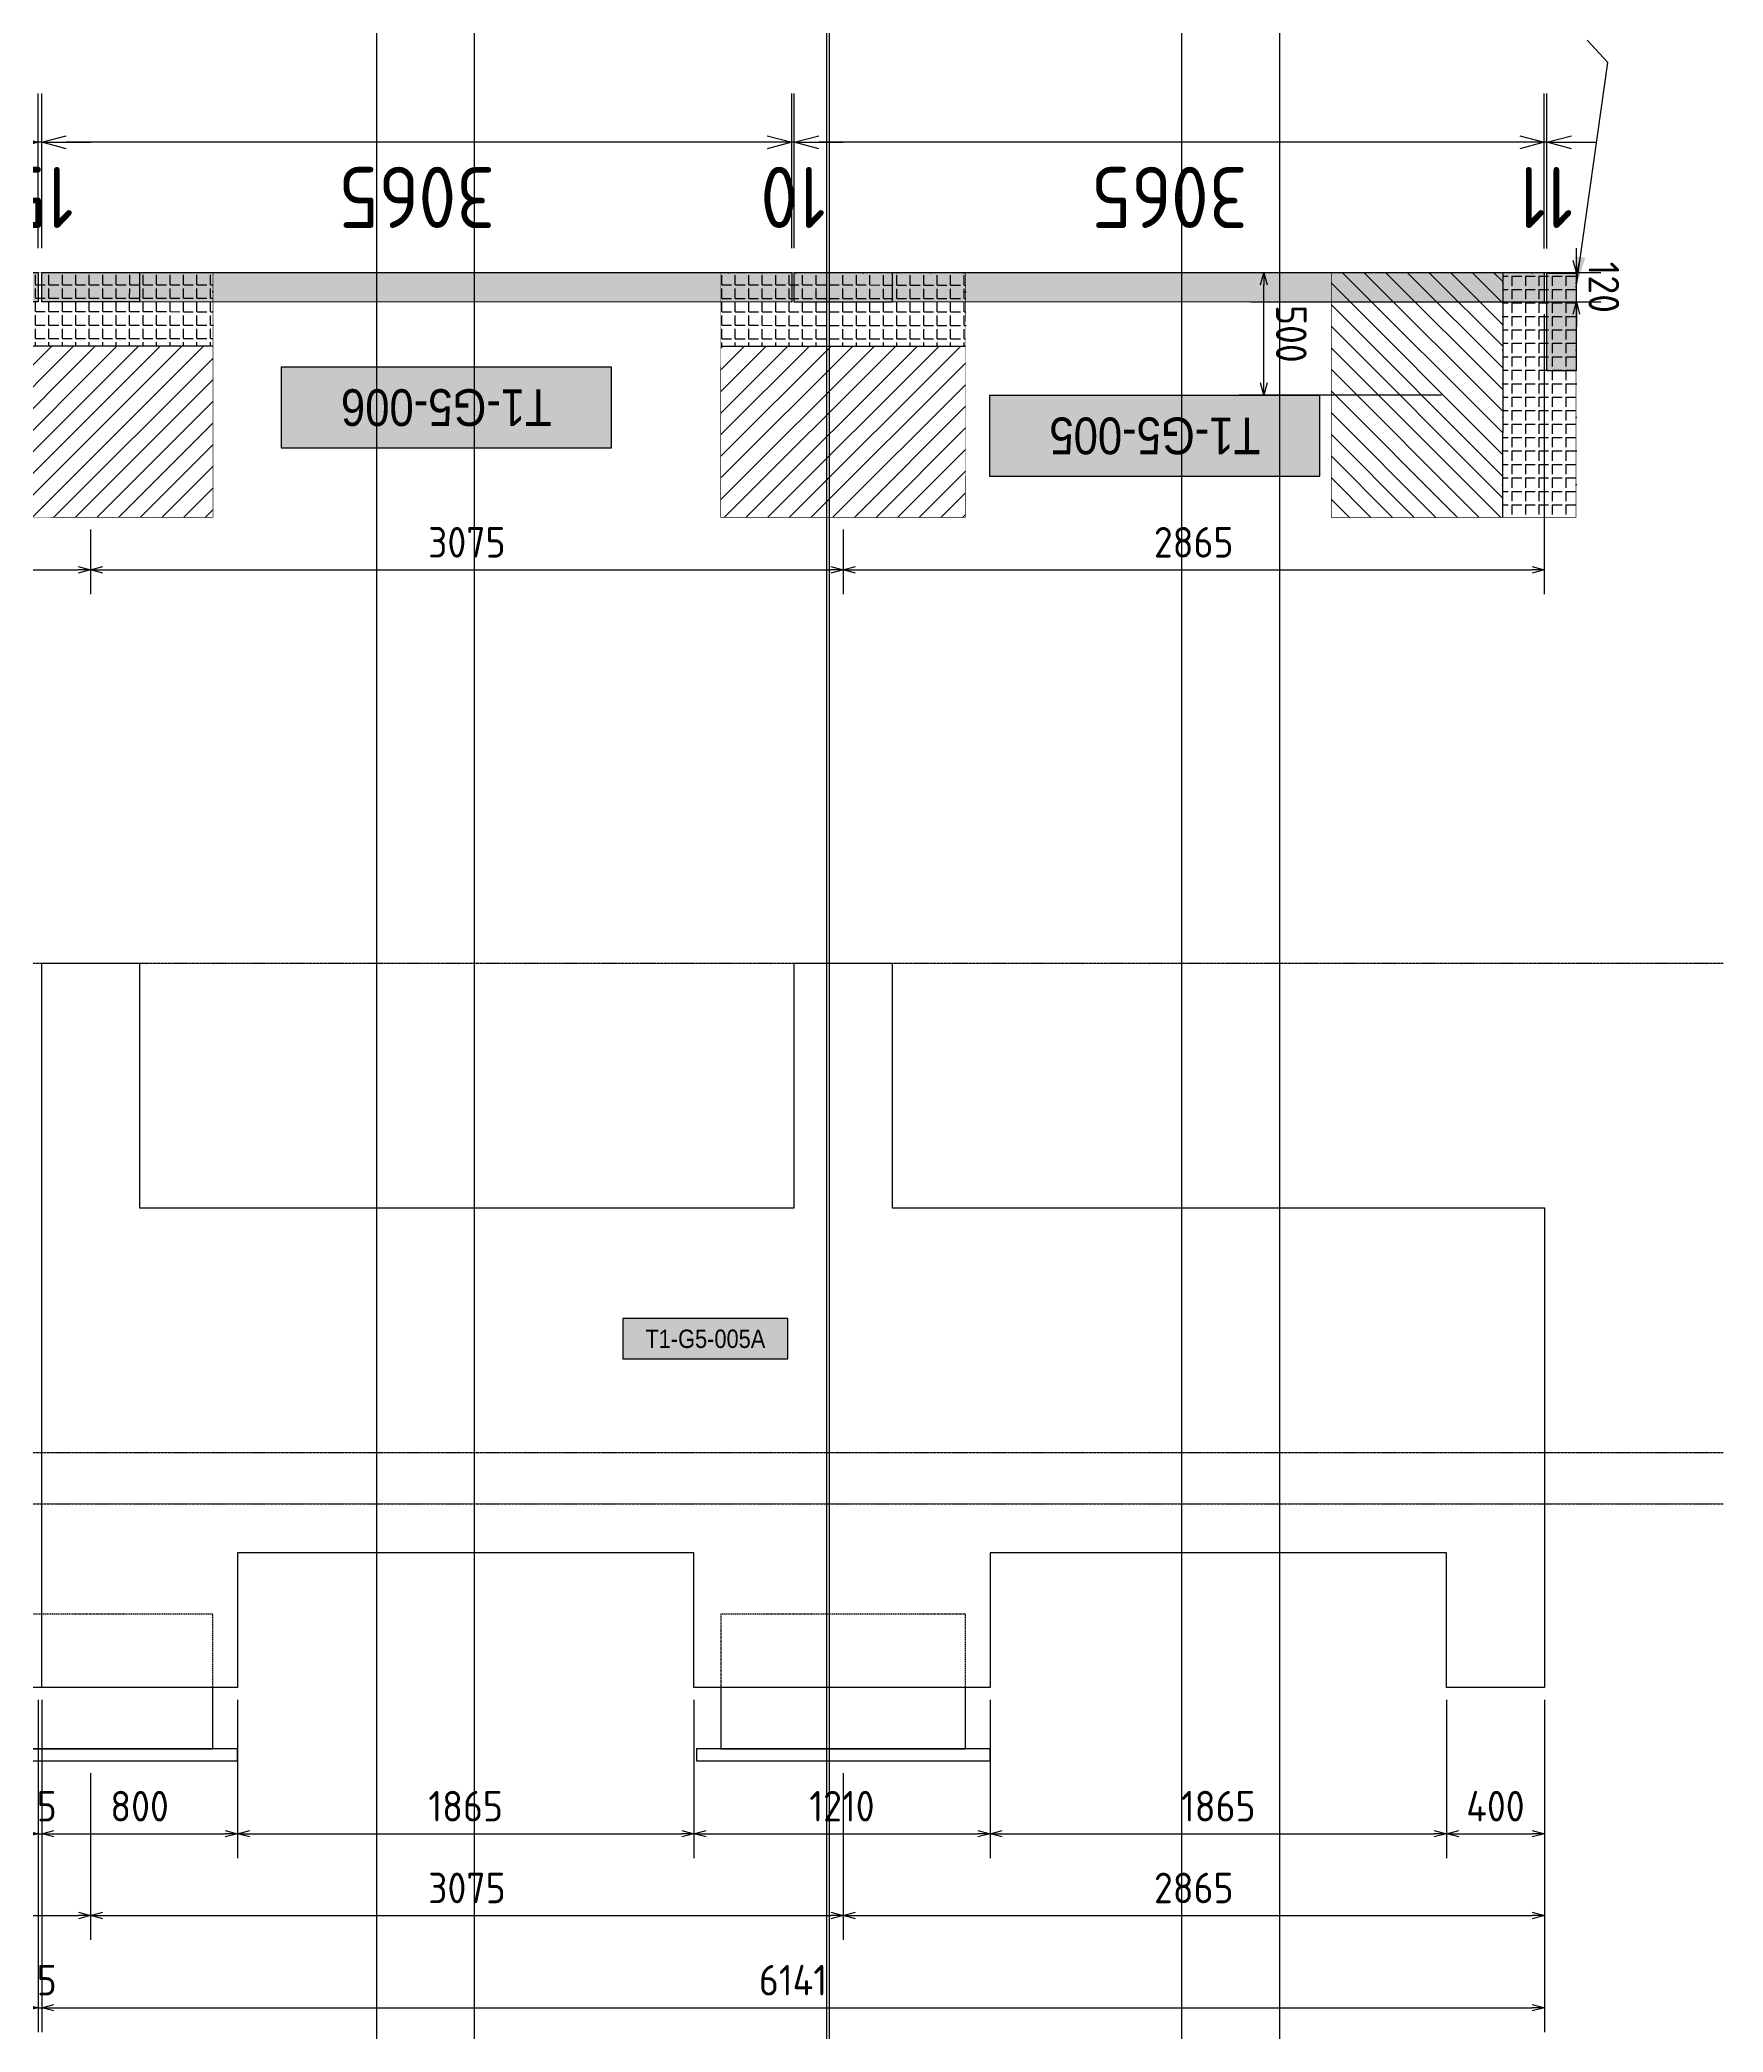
# Model space of a CAD drawing. Header units: centimetres. Extents: x -6122352 to 4157695, y -1694241 to 1947892.
# Drawn here: x 3308905 to 3315784, y 83700 to 91843 of the extents above; entities that cross this region are included whole.
import ezdxf
from ezdxf.enums import TextEntityAlignment as Align

# ---------------------------------------------------------------- set-up
doc = ezdxf.new("R2010")
doc.units = ezdxf.units.CM
doc.header["$MEASUREMENT"] = 0
doc.header["$PDMODE"] = 66
doc.header["$PDSIZE"] = 100
doc.linetypes.add('23585-XR-AR-END-SETTING OUT PLAN$0$HIDDEN', pattern=[0.375, 0.25, -0.125])
doc.linetypes.add('DASHED2', pattern=[0.375, 0.25, -0.125])
for name, color, linetype in [('@MI-TYPE-01', 30, 'Continuous'), ('@MI-TYPE-02', 6, 'Continuous'), ('A-GLASS HATCH', 7, 'Continuous'), ('PANEL-TAGS', 7, 'Continuous')]:
    doc.layers.add(name, color=color, linetype=linetype)
doc.layers.add('Text Coordinate', color=7, linetype='Continuous', lineweight=15)
doc.styles.add('PANELTAG_STYLE', font='arial.ttf')
doc.styles.add('Schueco-BEMSTIL', font='isocpeur.ttf', dxfattribs={"width": 0.9})
doc.styles.get("Standard").update_dxf_attribs({"font": 'arial.ttf'})
doc.dimstyles.new('MI- JWC-TXT-2.5 MM', dxfattribs={"dimscale": 1.5, "dimtxt": 2.5, "dimasz": 1, "dimexe": 2, "dimexo": 1, "dimgap": 1, "dimtad": 1, "dimdec": 0, "dimdsep": 46, "dimtxsty": 'Schueco-BEMSTIL', "dimblk": 'OPEN30', "dimcen": 0, "dimdle": 2, "dimclrd": 140, "dimclre": 8, "dimclrt": 40, "dimadec": 0, "dimazin": 2, "dimtfac": 1, "dimtdec": 0, "dimtix": 1, "dimtmove": 2, "dimatfit": 3, "dimldrblk": 'OPEN', "dimfxl": 2, "dimlwd": -1, "dimlwe": -1, "dimarcsym": 0})
doc.dimstyles.get("Standard").update_dxf_attribs({"dimtxt": 5, "dimasz": 0.5, "dimexe": 0.18, "dimexo": 0.0625, "dimgap": 0.09, "dimtad": 0, "dimtih": 1, "dimtoh": 1, "dimdec": 0, "dimzin": 0, "dimdsep": 46, "dimtxsty": 'Standard', "dimcen": 0.09, "dimadec": 0, "dimazin": 0, "dimtfac": 1, "dimtdec": 0, "dimtofl": 0, "dimtmove": 0, "dimatfit": 3, "dimfxl": 1, "dimtolj": 1, "dimtzin": 0, "dimarcsym": 0})

# ---------------------------------------------------------------- blocks, each defined once
blk = doc.blocks.new('RCC COPING')
at = {"layer": '@MI-TYPE-01', "transparency": 33554679}
h = blk.add_hatch(color=8, dxfattribs=at)
h.dxf.hatch_style = 1
h.paths.add_polyline_path([(60, 200), (-60, 200), (-60, -200), (60, -200)])
at = {"layer": '@MI-TYPE-01', "color": 30}
blk.add_lwpolyline([(-60, 200), (60, 200), (60, -200), (-60, -200)], close=True, dxfattribs=at)
blk = doc.blocks.new('T1-FOOTING')
at = {"transparency": 33554679}
h = blk.add_hatch(dxfattribs=at)
h.set_pattern_fill('ANGLE', color=256, scale=500)
h.set_pattern_definition([(0, (0, 0), (0, 137.5), [100, -37.5]), (90, (0, 0), (-137.5, 8e-15), [100, -37.5])])
h.paths.add_polyline_path([(-500, -300), (500, -300), (500, 0), (-500, 0)])
h.paths.add_polyline_path([(-499.75, -299.75), (499.75, -299.75), (499.75, -0.25), (-499.75, -0.25)], flags=16)
h = blk.add_hatch(dxfattribs=at)
h.set_pattern_fill('ANGLE', color=8, scale=200)
h.set_pattern_definition([(0, (0, 0), (0, 55), [40, -15]), (90, (0, 0), (-55, 3e-15), [40, -15])])
h.paths.add_polyline_path([(500, -300), (500, 0), (-500, 0), (-500, -300)])
h = blk.add_hatch(dxfattribs=at)
h.set_pattern_fill('ANSI31', color=8, scale=500)
h.paths.add_polyline_path([(500, -1000), (500, -300), (-500, -300), (-500, -1000)])
at = {"layer": '@MI-TYPE-01', "color": 240, "linetype": 'DASHED2', "true_color": 0xed1f24}
blk.add_line((-500, -300), (500, -300), dxfattribs=at)
at = {"layer": '@MI-TYPE-01', "color": 240, "true_color": 0xed1f24, "const_width": 2.5}
blk.add_lwpolyline([(-500, 0), (500, 0), (500, -1000), (-500, -1000)], close=True, dxfattribs=at)
blk = doc.blocks.new('_Open30')
at = {"color": 0, "linetype": 'ByBlock', "lineweight": -2}
for p, q in [((-1, 0.268), (0, 0)), ((0, 0), (-1, -0.268)), ((0, 0), (-1, 0))]:
    blk.add_line(p, q, dxfattribs=at)
blk = doc.blocks.new('*D3699')
at = {"layer": '@MI-TYPE-02', "color": 8, "transparency": 16777216}
for p, q in [((29572.6, -174911.4), (29572.6, -175545.7)), ((29583.7, -174911.4), (29583.7, -175545.7))]:
    blk.add_line(p, q, dxfattribs=at)
at = {"layer": '@MI-TYPE-02', "color": 140, "transparency": 16777216}
for p, q in [((29472.6, -175345.7), (29372.6, -175345.7)), ((29572.6, -175345.7), (29583.7, -175345.7)), ((29683.7, -175345.7), (29783.7, -175345.7))]:
    blk.add_line(p, q, dxfattribs=at)
at = {"layer": 'Defpoints', "color": 0, "transparency": 16777216}
for p in [(29572.6, -174811.4), (29583.7, -174811.4), (29583.7, -175345.7)]:
    blk.add_point(p, dxfattribs=at)
at = {"layer": '@MI-TYPE-02', "color": 140, "transparency": 16777216, "xscale": 100, "yscale": 100, "zscale": 100}
blk.add_blockref('_Open30', (29572.6, -175345.7), dxfattribs=at)
at = {"layer": '@MI-TYPE-02', "color": 140, "transparency": 16777216, "xscale": 100, "yscale": 100, "zscale": 100, "rotation": 180}
blk.add_blockref('_Open30', (29583.7, -175345.7), dxfattribs=at)
at = {"layer": '@MI-TYPE-02', "color": 40, "transparency": 16777216, "insert": (29578.2, -175120.7), "char_height": 250, "attachment_point": 5, "style": 'Schueco-BEMSTIL'}
blk.add_mtext('11', dxfattribs=at)
blk = doc.blocks.new('_Open')
at = {"color": 0, "linetype": 'ByBlock', "lineweight": -2}
for p, q in [((-1, 0.2), (0, 0)), ((-1, -0.2), (0, 0)), ((0, 0), (-1, 0))]:
    blk.add_line(p, q, dxfattribs=at)
blk = doc.blocks.new('*D3700')
at = {"layer": '@MI-TYPE-02', "color": 8, "transparency": 16777216}
for p, q in [((29583.7, -174911.4), (29583.7, -175545.7)), ((32648.7, -174913), (32648.7, -175545.7))]:
    blk.add_line(p, q, dxfattribs=at)
at = {"layer": '@MI-TYPE-02', "color": 140, "transparency": 16777216}
blk.add_line((29683.7, -175345.7), (32548.7, -175345.7), dxfattribs=at)
at = {"layer": 'Defpoints', "color": 0, "transparency": 16777216}
for p in [(29583.7, -174811.4), (32648.7, -174813), (32648.7, -175345.7)]:
    blk.add_point(p, dxfattribs=at)
at = {"layer": '@MI-TYPE-02', "color": 140, "transparency": 16777216, "xscale": 100, "yscale": 100, "zscale": 100, "rotation": 180}
blk.add_blockref('_Open30', (29583.7, -175345.7), dxfattribs=at)
at = {"layer": '@MI-TYPE-02', "color": 140, "transparency": 16777216, "xscale": 100, "yscale": 100, "zscale": 100}
blk.add_blockref('_Open30', (32648.7, -175345.7), dxfattribs=at)
at = {"layer": '@MI-TYPE-02', "color": 40, "transparency": 16777216, "insert": (31116.2, -175120.7), "char_height": 250, "attachment_point": 5, "style": 'Schueco-BEMSTIL'}
blk.add_mtext('3065', dxfattribs=at)
blk = doc.blocks.new('*D3701')
at = {"layer": '@MI-TYPE-02', "color": 8, "transparency": 16777216}
for p, q in [((32648.7, -174913), (32648.7, -175545.7)), ((32658.7, -174913), (32658.7, -175545.7))]:
    blk.add_line(p, q, dxfattribs=at)
at = {"layer": '@MI-TYPE-02', "color": 140, "transparency": 16777216}
for p, q in [((32548.7, -175345.7), (32448.7, -175345.7)), ((32648.7, -175345.7), (32658.7, -175345.7)), ((32758.7, -175345.7), (32858.7, -175345.7))]:
    blk.add_line(p, q, dxfattribs=at)
at = {"layer": 'Defpoints', "color": 0, "transparency": 16777216}
for p in [(32648.7, -174813), (32658.7, -174813), (32658.7, -175345.7)]:
    blk.add_point(p, dxfattribs=at)
at = {"layer": '@MI-TYPE-02', "color": 140, "transparency": 16777216, "xscale": 100, "yscale": 100, "zscale": 100}
blk.add_blockref('_Open30', (32648.7, -175345.7), dxfattribs=at)
at = {"layer": '@MI-TYPE-02', "color": 140, "transparency": 16777216, "xscale": 100, "yscale": 100, "zscale": 100, "rotation": 180}
blk.add_blockref('_Open30', (32658.7, -175345.7), dxfattribs=at)
at = {"layer": '@MI-TYPE-02', "color": 40, "transparency": 16777216, "insert": (32653.7, -175120.7), "char_height": 250, "attachment_point": 5, "style": 'Schueco-BEMSTIL'}
blk.add_mtext('10', dxfattribs=at)
blk = doc.blocks.new('*D3702')
at = {"layer": '@MI-TYPE-02', "color": 8, "transparency": 16777216}
for p, q in [((32658.7, -174913), (32658.7, -175545.7)), ((35724.1, -174913.5), (35724.1, -175545.7))]:
    blk.add_line(p, q, dxfattribs=at)
at = {"layer": '@MI-TYPE-02', "color": 140, "transparency": 16777216}
blk.add_line((32758.7, -175345.7), (35624.1, -175345.7), dxfattribs=at)
at = {"layer": 'Defpoints', "color": 0, "transparency": 16777216}
for p in [(32658.7, -174813), (35724.1, -174813.5), (35724.1, -175345.7)]:
    blk.add_point(p, dxfattribs=at)
at = {"layer": '@MI-TYPE-02', "color": 140, "transparency": 16777216, "xscale": 100, "yscale": 100, "zscale": 100, "rotation": 180}
blk.add_blockref('_Open30', (32658.7, -175345.7), dxfattribs=at)
at = {"layer": '@MI-TYPE-02', "color": 140, "transparency": 16777216, "xscale": 100, "yscale": 100, "zscale": 100}
blk.add_blockref('_Open30', (35724.1, -175345.7), dxfattribs=at)
at = {"layer": '@MI-TYPE-02', "color": 40, "transparency": 16777216, "insert": (34191.4, -175120.7), "char_height": 250, "attachment_point": 5, "style": 'Schueco-BEMSTIL'}
blk.add_mtext('3065', dxfattribs=at)
blk = doc.blocks.new('*D3703')
at = {"layer": '@MI-TYPE-02', "color": 8, "transparency": 16777216}
for p, q in [((35724.1, -174913.5), (35724.1, -175545.7)), ((35739.1, -174913.5), (35739.1, -175545.7))]:
    blk.add_line(p, q, dxfattribs=at)
at = {"layer": '@MI-TYPE-02', "color": 140, "transparency": 16777216}
for p, q in [((35624.1, -175345.7), (35524.1, -175345.7)), ((35724.1, -175345.7), (35739.1, -175345.7)), ((35839.1, -175345.7), (35939.1, -175345.7))]:
    blk.add_line(p, q, dxfattribs=at)
at = {"layer": 'Defpoints', "color": 0, "transparency": 16777216}
for p in [(35724.1, -174813.5), (35739.1, -174813.5), (35739.1, -175345.7)]:
    blk.add_point(p, dxfattribs=at)
at = {"layer": '@MI-TYPE-02', "color": 140, "transparency": 16777216, "xscale": 100, "yscale": 100, "zscale": 100}
blk.add_blockref('_Open30', (35724.1, -175345.7), dxfattribs=at)
at = {"layer": '@MI-TYPE-02', "color": 140, "transparency": 16777216, "xscale": 100, "yscale": 100, "zscale": 100, "rotation": 180}
blk.add_blockref('_Open30', (35739.1, -175345.7), dxfattribs=at)
at = {"layer": '@MI-TYPE-02', "color": 40, "transparency": 16777216, "insert": (35731.6, -175120.7), "char_height": 250, "attachment_point": 5, "style": 'Schueco-BEMSTIL'}
blk.add_mtext('15', dxfattribs=at)
blk = doc.blocks.new('*D3704')
at = {"layer": '@MI-TYPE-02', "color": 8, "transparency": 16777216}
for p, q in [((35739.1, -174913.5), (35739.1, -175545.7)), ((41444.2, -174914.9), (41444.2, -175545.7))]:
    blk.add_line(p, q, dxfattribs=at)
at = {"layer": '@MI-TYPE-02', "color": 140, "transparency": 16777216}
blk.add_line((35839.1, -175345.7), (41344.2, -175345.7), dxfattribs=at)
at = {"layer": 'Defpoints', "color": 0, "transparency": 16777216}
for p in [(35739.1, -174813.5), (41444.2, -174814.9), (41444.2, -175345.7)]:
    blk.add_point(p, dxfattribs=at)
at = {"layer": '@MI-TYPE-02', "color": 140, "transparency": 16777216, "xscale": 100, "yscale": 100, "zscale": 100, "rotation": 180}
blk.add_blockref('_Open30', (35739.1, -175345.7), dxfattribs=at)
at = {"layer": '@MI-TYPE-02', "color": 140, "transparency": 16777216, "xscale": 100, "yscale": 100, "zscale": 100}
blk.add_blockref('_Open30', (41444.2, -175345.7), dxfattribs=at)
at = {"layer": '@MI-TYPE-02', "color": 40, "transparency": 16777216, "insert": (38591.7, -175120.7), "char_height": 250, "attachment_point": 5, "style": 'Schueco-BEMSTIL'}
blk.add_mtext('5705', dxfattribs=at)
blk = doc.blocks.new('*D3698')
at = {"layer": '@MI-TYPE-02', "color": 140, "transparency": 16777216}
for p, q in [((38381, -174584), (38381, -174484)), ((38381, -174684), (38381, -174694)), ((38381, -174794), (38381, -174894))]:
    blk.add_line(p, q, dxfattribs=at)
at = {"layer": '@MI-TYPE-02', "color": 8, "transparency": 16777216}
for p, q in [((38503.7, -174684), (38181, -174684)), ((38503.7, -174694), (38181, -174694))]:
    blk.add_line(p, q, dxfattribs=at)
at = {"layer": 'Defpoints', "color": 0, "transparency": 16777216}
for p in [(38381, -174694), (38603.7, -174684), (38603.7, -174694)]:
    blk.add_point(p, dxfattribs=at)
at = {"layer": '@MI-TYPE-02', "color": 140, "transparency": 16777216, "xscale": 100, "yscale": 100, "zscale": 100}
for p, rotation in [((38381, -174684), 270), ((38381, -174694), 90)]:
    blk.add_blockref('_Open30', p, dxfattribs=dict(at, rotation=rotation))
at = {"layer": '@MI-TYPE-02', "color": 40, "transparency": 16777216, "insert": (38156, -174689), "char_height": 250, "attachment_point": 5, "rotation": 90, "style": 'Schueco-BEMSTIL'}
blk.add_mtext('10', dxfattribs=at)
blk = doc.blocks.new('*D3705')
at = {"layer": '@MI-TYPE-01', "color": 8, "transparency": 16777216}
for p, q in [((30003.8, -174312.8), (30830.1, -174312.8)), ((30503.7, -174812.9), (30830.1, -174812.9))]:
    blk.add_line(p, q, dxfattribs=at)
at = {"layer": '@MI-TYPE-01', "color": 140, "transparency": 16777216}
blk.add_line((30730.1, -174362.8), (30730.1, -174762.9), dxfattribs=at)
at = {"layer": 'Defpoints', "color": 0, "transparency": 16777216}
for p in [(29953.8, -174312.8), (30453.7, -174812.9), (30730.1, -174812.9)]:
    blk.add_point(p, dxfattribs=at)
at = {"layer": '@MI-TYPE-01', "color": 140, "transparency": 16777216, "xscale": 50, "yscale": 50, "zscale": 50}
for p, rotation in [((30730.1, -174312.8), 90), ((30730.1, -174812.9), 270)]:
    blk.add_blockref('_Open30', p, dxfattribs=dict(at, rotation=rotation))
at = {"layer": '@MI-TYPE-01', "color": 40, "transparency": 16777216, "insert": (30617.6, -174562.9), "char_height": 125, "attachment_point": 5, "rotation": 90, "style": 'Schueco-BEMSTIL'}
blk.add_mtext('500', dxfattribs=at)
blk = doc.blocks.new('*D3706')
at = {"layer": '@MI-TYPE-01', "color": 140, "transparency": 16777216}
for p, q in [((29452.6, -174643.1), (29452.6, -174593.1)), ((29452.6, -174693.1), (29452.6, -174813.1)), ((29452.6, -174863.1), (29452.6, -174913.1))]:
    blk.add_line(p, q, dxfattribs=at)
at = {"layer": '@MI-TYPE-01', "color": 8, "transparency": 16777216}
for p, q in [((30784.6, -174693.1), (29352.6, -174693.1)), ((30784.6, -174813.1), (29352.6, -174813.1))]:
    blk.add_line(p, q, dxfattribs=at)
at = {"layer": 'Defpoints', "color": 0, "transparency": 16777216}
for p in [(30834.6, -174693.1), (29452.6, -174813.1), (30834.6, -174813.1)]:
    blk.add_point(p, dxfattribs=at)
at = {"layer": '@MI-TYPE-01', "color": 140, "transparency": 16777216, "xscale": 50, "yscale": 50, "zscale": 50}
for p, rotation in [((29452.6, -174693.1), 270), ((29452.6, -174813.1), 90)]:
    blk.add_blockref('_Open30', p, dxfattribs=dict(at, rotation=rotation))
at = {"layer": '@MI-TYPE-01', "color": 40, "transparency": 16777216, "insert": (29340.1, -174753.1), "char_height": 125, "attachment_point": 5, "rotation": 90, "style": 'Schueco-BEMSTIL'}
blk.add_mtext('120', dxfattribs=at)
blk = doc.blocks.new('PANELTAG')
at = {"layer": 'PANEL-TAGS', "color": 1}
blk.add_lwpolyline([(-13.5, -3.3), (13.5, -3.3), (13.5, 3.3), (-13.5, 3.3)], close=True, dxfattribs=at)
at = {"layer": 'PANEL-TAGS', "color": 40, "true_color": 0xffd700}
blk.add_solid([(-13.5, -3.3), (13.5, -3.3), (-13.5, 3.3), (13.5, 3.3)], dxfattribs=at)
at = {"layer": 'PANEL-TAGS', "color": 5, "style": 'PANELTAG_STYLE', "width": 0.85}
blk.add_attdef('TAGNO', text='', height=3, dxfattribs=at).set_placement((0, 0), align=Align.MIDDLE)
blk = doc.blocks.new('T1-FOOTING ELEVATION')
at = {"color": 9}
blk.add_lwpolyline([(-600, -250), (600, -250), (600, -300), (-600, -300)], close=True, dxfattribs=at)
at = {"layer": '@MI-TYPE-01', "color": 114, "linetype": '23585-XR-AR-END-SETTING OUT PLAN$0$HIDDEN', "ltscale": 20, "true_color": 0x139b48}
blk.add_lwpolyline([(-500, 0), (-500, 300), (500, 300), (500, 0)], dxfattribs=at)
at = {"layer": '@MI-TYPE-01', "color": 114, "true_color": 0x139b48}
blk.add_lwpolyline([(-500, 0), (500, 0), (500, -250), (-500, -250)], close=True, dxfattribs=at)
blk = doc.blocks.new('*D3743')
at = {"layer": '@MI-TYPE-01', "color": 8, "transparency": 16777216}
for p, q in [((3306032.1, 89842.4), (3306032.1, 89576.7)), ((3309112.5, 89841.8), (3309112.5, 89576.7))]:
    blk.add_line(p, q, dxfattribs=at)
at = {"layer": '@MI-TYPE-01', "color": 140, "transparency": 16777216}
blk.add_line((3306082.1, 89676.7), (3309062.5, 89676.7), dxfattribs=at)
at = {"layer": 'Defpoints', "color": 0, "transparency": 16777216}
for p in [(3306032.1, 89892.4), (3309112.5, 89891.8), (3309112.5, 89676.7)]:
    blk.add_point(p, dxfattribs=at)
at = {"layer": '@MI-TYPE-01', "color": 140, "transparency": 16777216, "xscale": 50, "yscale": 50, "zscale": 50, "rotation": 180}
blk.add_blockref('_Open30', (3306032.1, 89676.7), dxfattribs=at)
at = {"layer": '@MI-TYPE-01', "color": 140, "transparency": 16777216, "xscale": 50, "yscale": 50, "zscale": 50}
blk.add_blockref('_Open30', (3309112.5, 89676.7), dxfattribs=at)
at = {"layer": '@MI-TYPE-01', "color": 40, "transparency": 16777216, "insert": (3307572.3, 89789.2), "char_height": 125, "attachment_point": 5, "style": 'Schueco-BEMSTIL'}
blk.add_mtext('3080', dxfattribs=at)
blk = doc.blocks.new('*D3744')
at = {"layer": '@MI-TYPE-01', "color": 8, "transparency": 16777216}
for p, q in [((3309112.5, 89841.8), (3309112.5, 89576.7)), ((3312188, 89841.2), (3312188, 89576.7))]:
    blk.add_line(p, q, dxfattribs=at)
at = {"layer": '@MI-TYPE-01', "color": 140, "transparency": 16777216}
blk.add_line((3309162.5, 89676.7), (3312138, 89676.7), dxfattribs=at)
at = {"layer": 'Defpoints', "color": 0, "transparency": 16777216}
for p in [(3309112.5, 89891.8), (3312188, 89891.2), (3312188, 89676.7)]:
    blk.add_point(p, dxfattribs=at)
at = {"layer": '@MI-TYPE-01', "color": 140, "transparency": 16777216, "xscale": 50, "yscale": 50, "zscale": 50, "rotation": 180}
blk.add_blockref('_Open30', (3309112.5, 89676.7), dxfattribs=at)
at = {"layer": '@MI-TYPE-01', "color": 140, "transparency": 16777216, "xscale": 50, "yscale": 50, "zscale": 50}
blk.add_blockref('_Open30', (3312188, 89676.7), dxfattribs=at)
at = {"layer": '@MI-TYPE-01', "color": 40, "transparency": 16777216, "insert": (3310650.3, 89789.2), "char_height": 125, "attachment_point": 5, "style": 'Schueco-BEMSTIL'}
blk.add_mtext('3075', dxfattribs=at)
blk = doc.blocks.new('*D3745')
at = {"layer": '@MI-TYPE-01', "color": 8, "transparency": 16777216}
for p, q in [((3315053.3, 90721.4), (3315053.3, 89576.7)), ((3312188, 89841.2), (3312188, 89576.7))]:
    blk.add_line(p, q, dxfattribs=at)
at = {"layer": '@MI-TYPE-01', "color": 140, "transparency": 16777216}
blk.add_line((3312238, 89676.7), (3315003.3, 89676.7), dxfattribs=at)
at = {"layer": 'Defpoints', "color": 0, "transparency": 16777216}
for p in [(3315053.3, 90771.4), (3312188, 89891.2), (3315053.3, 89676.7)]:
    blk.add_point(p, dxfattribs=at)
at = {"layer": '@MI-TYPE-01', "color": 140, "transparency": 16777216, "xscale": 50, "yscale": 50, "zscale": 50, "rotation": 180}
blk.add_blockref('_Open30', (3312188, 89676.7), dxfattribs=at)
at = {"layer": '@MI-TYPE-01', "color": 140, "transparency": 16777216, "xscale": 50, "yscale": 50, "zscale": 50}
blk.add_blockref('_Open30', (3315053.3, 89676.7), dxfattribs=at)
at = {"layer": '@MI-TYPE-01', "color": 40, "transparency": 16777216, "insert": (3313620.6, 89789.2), "char_height": 125, "attachment_point": 5, "style": 'Schueco-BEMSTIL'}
blk.add_mtext('2865', dxfattribs=at)
blk = doc.blocks.new('*D3751')
at = {"layer": '@MI-TYPE-01', "color": 8, "transparency": 16777216}
for p, q in [((3308897.9, 85058.6), (3308897.9, 84411)), ((3308912.9, 85058.6), (3308912.9, 84411))]:
    blk.add_line(p, q, dxfattribs=at)
at = {"layer": '@MI-TYPE-01', "color": 140, "transparency": 16777216}
for p, q in [((3308847.9, 84511), (3308797.9, 84511)), ((3308897.9, 84511), (3308912.9, 84511)), ((3308962.9, 84511), (3309012.9, 84511))]:
    blk.add_line(p, q, dxfattribs=at)
at = {"layer": 'Defpoints', "color": 0, "transparency": 16777216}
for p in [(3308897.9, 85108.6), (3308912.9, 85108.6), (3308912.9, 84511)]:
    blk.add_point(p, dxfattribs=at)
at = {"layer": '@MI-TYPE-01', "color": 140, "transparency": 16777216, "xscale": 50, "yscale": 50, "zscale": 50}
blk.add_blockref('_Open30', (3308897.9, 84511), dxfattribs=at)
at = {"layer": '@MI-TYPE-01', "color": 140, "transparency": 16777216, "xscale": 50, "yscale": 50, "zscale": 50, "rotation": 180}
blk.add_blockref('_Open30', (3308912.9, 84511), dxfattribs=at)
at = {"layer": '@MI-TYPE-01', "color": 40, "transparency": 16777216, "insert": (3308905.4, 84623.5), "char_height": 125, "attachment_point": 5, "style": 'Schueco-BEMSTIL'}
blk.add_mtext('15', dxfattribs=at)
blk = doc.blocks.new('*D3760')
at = {"layer": '@MI-TYPE-01', "color": 8, "transparency": 16777216}
for p, q in [((3306032.5, 84758.6), (3306032.5, 84076.8)), ((3309112.9, 84758.6), (3309112.9, 84076.8))]:
    blk.add_line(p, q, dxfattribs=at)
at = {"layer": '@MI-TYPE-01', "color": 140, "transparency": 16777216}
blk.add_line((3306082.5, 84176.8), (3309062.9, 84176.8), dxfattribs=at)
at = {"layer": 'Defpoints', "color": 0, "transparency": 16777216}
for p in [(3306032.5, 84808.6), (3309112.9, 84808.6), (3309112.9, 84176.8)]:
    blk.add_point(p, dxfattribs=at)
at = {"layer": '@MI-TYPE-01', "color": 140, "transparency": 16777216, "xscale": 50, "yscale": 50, "zscale": 50, "rotation": 180}
blk.add_blockref('_Open30', (3306032.5, 84176.8), dxfattribs=at)
at = {"layer": '@MI-TYPE-01', "color": 140, "transparency": 16777216, "xscale": 50, "yscale": 50, "zscale": 50}
blk.add_blockref('_Open30', (3309112.9, 84176.8), dxfattribs=at)
at = {"layer": '@MI-TYPE-01', "color": 40, "transparency": 16777216, "insert": (3307572.7, 84289.3), "char_height": 125, "attachment_point": 5, "style": 'Schueco-BEMSTIL'}
blk.add_mtext('3080', dxfattribs=at)
blk = doc.blocks.new('*D3767')
at = {"layer": '@MI-TYPE-01', "color": 8, "transparency": 16777216}
for p, q in [((3308897.9, 85058.6), (3308897.9, 83700)), ((3308912.9, 85058.6), (3308912.9, 83700))]:
    blk.add_line(p, q, dxfattribs=at)
at = {"layer": '@MI-TYPE-01', "color": 140, "transparency": 16777216}
for p, q in [((3308847.9, 83800), (3308797.9, 83800)), ((3308897.9, 83800), (3308912.9, 83800)), ((3308962.9, 83800), (3309012.9, 83800))]:
    blk.add_line(p, q, dxfattribs=at)
at = {"layer": 'Defpoints', "color": 0, "transparency": 16777216}
for p in [(3308897.9, 85108.6), (3308912.9, 85108.6), (3308912.9, 83800)]:
    blk.add_point(p, dxfattribs=at)
at = {"layer": '@MI-TYPE-01', "color": 140, "transparency": 16777216, "xscale": 50, "yscale": 50, "zscale": 50}
blk.add_blockref('_Open30', (3308897.9, 83800), dxfattribs=at)
at = {"layer": '@MI-TYPE-01', "color": 140, "transparency": 16777216, "xscale": 50, "yscale": 50, "zscale": 50, "rotation": 180}
blk.add_blockref('_Open30', (3308912.9, 83800), dxfattribs=at)
at = {"layer": '@MI-TYPE-01', "color": 40, "transparency": 16777216, "insert": (3308905.4, 83912.5), "char_height": 125, "attachment_point": 5, "style": 'Schueco-BEMSTIL'}
blk.add_mtext('15', dxfattribs=at)
blk = doc.blocks.new('*D3790')
at = {"layer": '@MI-TYPE-01', "color": 8, "transparency": 16777216}
for p, q in [((3309112.9, 84758.6), (3309112.9, 84076.8)), ((3312188.3, 84758.6), (3312188.3, 84076.8))]:
    blk.add_line(p, q, dxfattribs=at)
at = {"layer": '@MI-TYPE-01', "color": 140, "transparency": 16777216}
blk.add_line((3309162.9, 84176.8), (3312138.3, 84176.8), dxfattribs=at)
at = {"layer": 'Defpoints', "color": 0, "transparency": 16777216}
for p in [(3309112.9, 84808.6), (3312188.3, 84808.6), (3312188.3, 84176.8)]:
    blk.add_point(p, dxfattribs=at)
at = {"layer": '@MI-TYPE-01', "color": 140, "transparency": 16777216, "xscale": 50, "yscale": 50, "zscale": 50, "rotation": 180}
blk.add_blockref('_Open30', (3309112.9, 84176.8), dxfattribs=at)
at = {"layer": '@MI-TYPE-01', "color": 140, "transparency": 16777216, "xscale": 50, "yscale": 50, "zscale": 50}
blk.add_blockref('_Open30', (3312188.3, 84176.8), dxfattribs=at)
at = {"layer": '@MI-TYPE-01', "color": 40, "transparency": 16777216, "insert": (3310650.6, 84289.3), "char_height": 125, "attachment_point": 5, "style": 'Schueco-BEMSTIL'}
blk.add_mtext('3075', dxfattribs=at)
blk = doc.blocks.new('*D3791')
at = {"layer": '@MI-TYPE-01', "color": 8, "transparency": 16777216}
for p, q in [((3315053.7, 85058.6), (3315053.7, 84076.8)), ((3312188.3, 84758.6), (3312188.3, 84076.8))]:
    blk.add_line(p, q, dxfattribs=at)
at = {"layer": '@MI-TYPE-01', "color": 140, "transparency": 16777216}
blk.add_line((3312238.3, 84176.8), (3315003.7, 84176.8), dxfattribs=at)
at = {"layer": 'Defpoints', "color": 0, "transparency": 16777216}
for p in [(3315053.7, 85108.6), (3312188.3, 84808.6), (3315053.7, 84176.8)]:
    blk.add_point(p, dxfattribs=at)
at = {"layer": '@MI-TYPE-01', "color": 140, "transparency": 16777216, "xscale": 50, "yscale": 50, "zscale": 50, "rotation": 180}
blk.add_blockref('_Open30', (3312188.3, 84176.8), dxfattribs=at)
at = {"layer": '@MI-TYPE-01', "color": 140, "transparency": 16777216, "xscale": 50, "yscale": 50, "zscale": 50}
blk.add_blockref('_Open30', (3315053.7, 84176.8), dxfattribs=at)
at = {"layer": '@MI-TYPE-01', "color": 40, "transparency": 16777216, "insert": (3313621, 84289.3), "char_height": 125, "attachment_point": 5, "style": 'Schueco-BEMSTIL'}
blk.add_mtext('2865', dxfattribs=at)
blk = doc.blocks.new('*D3792')
at = {"layer": '@MI-TYPE-01', "color": 8, "transparency": 16777216}
for p, q in [((3308912.9, 85058.6), (3308912.9, 83700)), ((3315053.7, 85058.6), (3315053.7, 83700))]:
    blk.add_line(p, q, dxfattribs=at)
at = {"layer": '@MI-TYPE-01', "color": 140, "transparency": 16777216}
blk.add_line((3308962.9, 83800), (3315003.7, 83800), dxfattribs=at)
at = {"layer": 'Defpoints', "color": 0, "transparency": 16777216}
for p in [(3308912.9, 85108.6), (3315053.7, 85108.6), (3315053.7, 83800)]:
    blk.add_point(p, dxfattribs=at)
at = {"layer": '@MI-TYPE-01', "color": 140, "transparency": 16777216, "xscale": 50, "yscale": 50, "zscale": 50, "rotation": 180}
blk.add_blockref('_Open30', (3308912.9, 83800), dxfattribs=at)
at = {"layer": '@MI-TYPE-01', "color": 140, "transparency": 16777216, "xscale": 50, "yscale": 50, "zscale": 50}
blk.add_blockref('_Open30', (3315053.7, 83800), dxfattribs=at)
at = {"layer": '@MI-TYPE-01', "color": 40, "transparency": 16777216, "insert": (3311983.3, 83912.5), "char_height": 125, "attachment_point": 5, "style": 'Schueco-BEMSTIL'}
blk.add_mtext('6141', dxfattribs=at)
blk = doc.blocks.new('*D3793')
at = {"layer": '@MI-TYPE-01', "color": 8, "transparency": 16777216}
for p, q in [((3308912.9, 85058.6), (3308912.9, 84411)), ((3309712.9, 85058.6), (3309712.9, 84411))]:
    blk.add_line(p, q, dxfattribs=at)
at = {"layer": '@MI-TYPE-01', "color": 140, "transparency": 16777216}
blk.add_line((3308962.9, 84511), (3309662.9, 84511), dxfattribs=at)
at = {"layer": 'Defpoints', "color": 0, "transparency": 16777216}
for p in [(3308912.9, 85108.6), (3309712.9, 85108.6), (3309712.9, 84511)]:
    blk.add_point(p, dxfattribs=at)
at = {"layer": '@MI-TYPE-01', "color": 140, "transparency": 16777216, "xscale": 50, "yscale": 50, "zscale": 50, "rotation": 180}
blk.add_blockref('_Open30', (3308912.9, 84511), dxfattribs=at)
at = {"layer": '@MI-TYPE-01', "color": 140, "transparency": 16777216, "xscale": 50, "yscale": 50, "zscale": 50}
blk.add_blockref('_Open30', (3309712.9, 84511), dxfattribs=at)
at = {"layer": '@MI-TYPE-01', "color": 40, "transparency": 16777216, "insert": (3309312.9, 84623.5), "char_height": 125, "attachment_point": 5, "style": 'Schueco-BEMSTIL'}
blk.add_mtext('800', dxfattribs=at)
blk = doc.blocks.new('*D3794')
at = {"layer": '@MI-TYPE-01', "color": 8, "transparency": 16777216}
for p, q in [((3309712.9, 85058.6), (3309712.9, 84411)), ((3311578.3, 85058.6), (3311578.3, 84411))]:
    blk.add_line(p, q, dxfattribs=at)
at = {"layer": '@MI-TYPE-01', "color": 140, "transparency": 16777216}
blk.add_line((3309762.9, 84511), (3311528.3, 84511), dxfattribs=at)
at = {"layer": 'Defpoints', "color": 0, "transparency": 16777216}
for p in [(3309712.9, 85108.6), (3311578.3, 85108.6), (3311578.3, 84511)]:
    blk.add_point(p, dxfattribs=at)
at = {"layer": '@MI-TYPE-01', "color": 140, "transparency": 16777216, "xscale": 50, "yscale": 50, "zscale": 50, "rotation": 180}
blk.add_blockref('_Open30', (3309712.9, 84511), dxfattribs=at)
at = {"layer": '@MI-TYPE-01', "color": 140, "transparency": 16777216, "xscale": 50, "yscale": 50, "zscale": 50}
blk.add_blockref('_Open30', (3311578.3, 84511), dxfattribs=at)
at = {"layer": '@MI-TYPE-01', "color": 40, "transparency": 16777216, "insert": (3310645.6, 84623.5), "char_height": 125, "attachment_point": 5, "style": 'Schueco-BEMSTIL'}
blk.add_mtext('1865', dxfattribs=at)
blk = doc.blocks.new('*D3795')
at = {"layer": '@MI-TYPE-01', "color": 8, "transparency": 16777216}
for p, q in [((3311578.3, 85058.6), (3311578.3, 84411)), ((3312788.3, 85058.6), (3312788.3, 84411))]:
    blk.add_line(p, q, dxfattribs=at)
at = {"layer": '@MI-TYPE-01', "color": 140, "transparency": 16777216}
blk.add_line((3311628.3, 84511), (3312738.3, 84511), dxfattribs=at)
at = {"layer": 'Defpoints', "color": 0, "transparency": 16777216}
for p in [(3311578.3, 85108.6), (3312788.3, 85108.6), (3312788.3, 84511)]:
    blk.add_point(p, dxfattribs=at)
at = {"layer": '@MI-TYPE-01', "color": 140, "transparency": 16777216, "xscale": 50, "yscale": 50, "zscale": 50, "rotation": 180}
blk.add_blockref('_Open30', (3311578.3, 84511), dxfattribs=at)
at = {"layer": '@MI-TYPE-01', "color": 140, "transparency": 16777216, "xscale": 50, "yscale": 50, "zscale": 50}
blk.add_blockref('_Open30', (3312788.3, 84511), dxfattribs=at)
at = {"layer": '@MI-TYPE-01', "color": 40, "transparency": 16777216, "insert": (3312183.3, 84623.5), "char_height": 125, "attachment_point": 5, "style": 'Schueco-BEMSTIL'}
blk.add_mtext('1210', dxfattribs=at)
blk = doc.blocks.new('*D3796')
at = {"layer": '@MI-TYPE-01', "color": 8, "transparency": 16777216}
for p, q in [((3312788.3, 85058.6), (3312788.3, 84411)), ((3314653.7, 85058.6), (3314653.7, 84411))]:
    blk.add_line(p, q, dxfattribs=at)
at = {"layer": '@MI-TYPE-01', "color": 140, "transparency": 16777216}
blk.add_line((3312838.3, 84511), (3314603.7, 84511), dxfattribs=at)
at = {"layer": 'Defpoints', "color": 0, "transparency": 16777216}
for p in [(3312788.3, 85108.6), (3314653.7, 85108.6), (3314653.7, 84511)]:
    blk.add_point(p, dxfattribs=at)
at = {"layer": '@MI-TYPE-01', "color": 140, "transparency": 16777216, "xscale": 50, "yscale": 50, "zscale": 50, "rotation": 180}
blk.add_blockref('_Open30', (3312788.3, 84511), dxfattribs=at)
at = {"layer": '@MI-TYPE-01', "color": 140, "transparency": 16777216, "xscale": 50, "yscale": 50, "zscale": 50}
blk.add_blockref('_Open30', (3314653.7, 84511), dxfattribs=at)
at = {"layer": '@MI-TYPE-01', "color": 40, "transparency": 16777216, "insert": (3313721, 84623.5), "char_height": 125, "attachment_point": 5, "style": 'Schueco-BEMSTIL'}
blk.add_mtext('1865', dxfattribs=at)
blk = doc.blocks.new('*D3797')
at = {"layer": '@MI-TYPE-01', "color": 8, "transparency": 16777216}
for p, q in [((3314653.7, 85058.6), (3314653.7, 84411)), ((3315053.7, 85058.6), (3315053.7, 84411))]:
    blk.add_line(p, q, dxfattribs=at)
at = {"layer": '@MI-TYPE-01', "color": 140, "transparency": 16777216}
blk.add_line((3314703.7, 84511), (3315003.7, 84511), dxfattribs=at)
at = {"layer": 'Defpoints', "color": 0, "transparency": 16777216}
for p in [(3314653.7, 85108.6), (3315053.7, 85108.6), (3315053.7, 84511)]:
    blk.add_point(p, dxfattribs=at)
at = {"layer": '@MI-TYPE-01', "color": 140, "transparency": 16777216, "xscale": 50, "yscale": 50, "zscale": 50, "rotation": 180}
blk.add_blockref('_Open30', (3314653.7, 84511), dxfattribs=at)
at = {"layer": '@MI-TYPE-01', "color": 140, "transparency": 16777216, "xscale": 50, "yscale": 50, "zscale": 50}
blk.add_blockref('_Open30', (3315053.7, 84511), dxfattribs=at)
at = {"layer": '@MI-TYPE-01', "color": 40, "transparency": 16777216, "insert": (3314853.7, 84623.5), "char_height": 125, "attachment_point": 5, "style": 'Schueco-BEMSTIL'}
blk.add_mtext('400', dxfattribs=at)
blk = doc.blocks.new('A$C3e4a093d')
at = {"layer": 'A-GLASS HATCH'}
h = blk.add_hatch(color=30, dxfattribs=at)
h.dxf.hatch_style = 1
h.paths.add_polyline_path([(11.1, 118.2), (3076.1, 118.4), (3076.1, -1.6), (11.1, -1.8)])
h = blk.add_hatch(color=30, dxfattribs=at)
h.dxf.hatch_style = 1
h.paths.add_polyline_path([(3086.1, 118.4), (6151.5, 117.9), (6151.5, -2.1), (3086.1, -1.6)])
h = blk.add_hatch(color=30, dxfattribs=at)
h.dxf.hatch_style = 1
h.paths.add_polyline_path([(6166.5, 117.9), (9231.9, 117.3), (9231.9, -2.7), (6166.5, -2.1)])
h = blk.add_hatch(color=30, dxfattribs=at)
h.dxf.hatch_style = 1
h.paths.add_polyline_path([(9231.9, 116.5), (11871.6, 116.6), (11871.6, -3.4), (9231.9, -3.5)])
at = {"layer": '@MI-TYPE-02', "color": 30}
for points in [[(11.1, 118.2), (3076.1, 118.4), (3076.1, -1.6), (11.1, -1.8)], [(3086.1, 118.4), (6151.5, 117.9), (6151.5, -2.1), (3086.1, -1.6)], [(6166.5, 117.9), (9231.9, 117.3), (9231.9, -2.7), (6166.5, -2.1)], [(9231.9, 116.5), (11871.6, 116.6), (11871.6, -3.4), (9231.9, -3.5)]]:
    blk.add_lwpolyline(points, close=True, dxfattribs=at)
at = {"layer": '@MI-TYPE-01'}
for name, p, rotation in [('T1-FOOTING', (-118.9, 498.7), 89.98984397145428), ('T1-FOOTING', (2876.1, -1.6), 179.9796879429044), ('T1-FOOTING', (5951.5, -2.1), 179.9796879429044), ('T1-FOOTING', (9031.9, -2.8), 179.9796879429044), ('T1-FOOTING', (11372.5, -3.4), 179.9796879429043), ('RCC COPING', (-58.9, 200), 359.9898439714728), ('RCC COPING', (2876.1, 58.4), 269.9898439714727), ('RCC COPING', (5951.5, 57.9), 269.9898439714727), ('RCC COPING', (9031.9, 57.2), 269.9898439714727), ('RCC COPING', (11672.5, 56.5), 269.9898439714727), ('RCC COPING', (11940.6, -213.6), 179.9898439714727)]:
    blk.add_blockref(name, p, dxfattribs=dict(at, rotation=rotation))
at = {"layer": 'PANEL-TAGS'}
ref = blk.add_blockref('PANELTAG', (1602.7, 665.4), dxfattribs=dict(at, xscale=50, yscale=50, zscale=50))
ref.add_attrib('TAGNO', 'T1-G5-005', dxfattribs={"color": 5, "height": 150, "style": 'PANELTAG_STYLE', "width": 0.85}).set_placement((1602.7, 665.4), align=Align.MIDDLE_CENTER)
ref = blk.add_blockref('PANELTAG', (7560.3, 618.4), dxfattribs=dict(at, xscale=50, yscale=50, zscale=50))
ref.add_attrib('TAGNO', 'T1-G5-007', dxfattribs={"color": 5, "height": 150, "style": 'PANELTAG_STYLE', "width": 0.85}).set_placement((7560.3, 618.4), align=Align.MIDDLE_CENTER)
ref = blk.add_blockref('PANELTAG', (4497.7, 549.8), dxfattribs=dict(at, xscale=50, yscale=50, zscale=50))
ref.add_attrib('TAGNO', 'T1-G5-006', dxfattribs={"color": 5, "height": 150, "style": 'PANELTAG_STYLE', "width": 0.85}).set_placement((4497.7, 549.8), align=Align.MIDDLE_CENTER)
at = {"layer": '@MI-TYPE-01'}
for base, p1, p2, picture, middle in [((1157.5, -1.5), (381.1, 498.6), (881.1, -1.5), '*D3705', (1045, 248.6)), ((-120, -1.7), (1262, 118.3), (1262, -1.7), '*D3706', (-232.5, 58.3))]:
    dim = blk.add_linear_dim(base=base, p1=p1, p2=p2, angle=90, dimstyle='MI- JWC-TXT-2.5 MM', dxfattribs=at)
    dim.commit()
    dim.dimension.update_dxf_attribs({"geometry": picture, "text_midpoint": middle, "insert": (-29572.6, 174811.4)})
at = {"layer": '@MI-TYPE-02', "color": 94}
dim = blk.add_linear_dim(base=(8808.4, 117.4), p1=(9031.1, 127.4), p2=(9031.1, 117.4), angle=90, dimstyle='MI- JWC-TXT-2.5 MM', dxfattribs=at)
dim.commit()
dim.dimension.update_dxf_attribs({"geometry": '*D3698', "text_midpoint": (8583.4, 122.4), "insert": (-29572.6, 174811.4)})
for base, p1, p2, picture, middle in [((11.1, -534.3), (0, 0), (11.1, 0), '*D3699', (5.5, -309.3)), ((3076.1, -534.3), (11.1, 0), (3076.1, -1.6), '*D3700', (1543.6, -309.3)), ((3086.1, -534.3), (3076.1, -1.6), (3086.1, -1.6), '*D3701', (3081.1, -309.3)), ((6151.5, -534.3), (3086.1, -1.6), (6151.5, -2.1), '*D3702', (4618.8, -309.3)), ((6166.5, -534.3), (6151.5, -2.1), (6166.5, -2.1), '*D3703', (6159, -309.3)), ((11871.6, -534.3), (6166.5, -2.1), (11871.6, -3.4), '*D3704', (9019, -309.3))]:
    dim = blk.add_linear_dim(base=base, p1=p1, p2=p2, dimstyle='MI- JWC-TXT-2.5 MM', dxfattribs=at)
    dim.commit()
    dim.dimension.update_dxf_attribs({"geometry": picture, "text_midpoint": middle, "insert": (-29572.6, 174811.4)})
at = {"layer": 'Text Coordinate', "color": 10, "annotation_type": 0, "has_hookline": 1, "hookline_direction": 0, "horizontal_direction": (0.67544, -0.737415, 0)}
blk.add_leader([(-119.1, 58.2), (-248.5, -860.2), (-164, -952.3)], dimstyle='Standard', override={"dimasz": 125}, dxfattribs=at)

msp = doc.modelspace()

# ---------------------------------------------------------------- linework, layer by layer
at = {"color": 160, "linetype": 'DASHED2', "ltscale": 5}
for points in [[(3302541.44597, 88068.59664), (3315784.2614, 88068.59664)], [(3302541.44597, 86068.59664), (3315784.2614, 86068.59664)], [(3302541.44597, 85858.59664), (3315784.2614, 85858.59664)]]:
    msp.add_lwpolyline(points, dxfattribs=at)
at = {"layer": '@MI-TYPE-01'}
msp.add_line((3311978.31987, 85108.59664), (3311578.31987, 85108.59664), dxfattribs=at)
at = {"layer": '@MI-TYPE-01', "color": 8}
for p in [(3310281.84683, 66900.55936), (3310681.84682, 66900.48846), (3312122.06028, 66900.20124), (3312132.06217, 66903.03596), (3313572.33455, 66900.47028), (3313972.33495, 66902.70944)]:
    msp.add_xline(p, (0, 1), dxfattribs=at)
at = {"layer": '@MI-TYPE-01'}
for points in [[(3311978.31987, 85108.59664), (3311578.31987, 85108.59664), (3311578.31987, 85658.59664), (3309712.89793, 85658.59664), (3309712.89793, 85108.59664), (3308912.89794, 85108.59664), (3308912.89794, 88068.59664), (3309312.89793, 88068.59664), (3309312.89793, 87068.59664), (3311988.30532, 87068.59664), (3311988.30532, 88068.59664), (3312388.30532, 88068.59664), (3312388.30532, 87068.59664), (3315053.72726, 87068.59664), (3315053.72726, 85108.59664), (3314653.72726, 85108.59664)], [(3315053.72726, 85108.59664), (3314653.72726, 85108.59664), (3314653.72726, 85658.59664), (3312788.30532, 85658.59664), (3312788.30532, 85108.59664), (3311988.30532, 85108.59664)]]:
    msp.add_lwpolyline(points, dxfattribs=at)

# ---------------------------------------------------------------- block references
at = {"layer": '@MI-TYPE-01', "rotation": 180}
msp.add_blockref('A$C3e4a093d', (3315064.38173, 90889.62015), dxfattribs=at)
at = {"layer": '@MI-TYPE-01', "color": 30, "xscale": -1}
for p in [(3309112.89794, 85108.59664), (3312188.30532, 85108.59664)]:
    msp.add_blockref('T1-FOOTING ELEVATION', p, dxfattribs=at)
at = {"layer": 'PANEL-TAGS'}
ref = msp.add_blockref('PANELTAG', (3311625.05984, 86533.89026), dxfattribs=dict(at, xscale=25, yscale=25, zscale=25))
ref.add_attrib('TAGNO', 'T1-G5-005A', dxfattribs={"color": 5, "height": 75, "style": 'PANELTAG_STYLE', "width": 0.85}).set_placement((3311625.05984, 86533.89026), align=Align.MIDDLE_CENTER)

# ---------------------------------------------------------------- dimensions: what is measured, and where the dimension line sits
at = {"layer": '@MI-TYPE-01'}
for base, p1, p2, picture, middle in [((3315053.31384, 89676.70552), (3312187.96535, 89891.18812), (3315053.31384, 90771.43241), '*D3745', (3313620.6396, 89789.20552)), ((3309112.54342, 89676.70552), (3306032.11086, 89892.37544), (3309112.54342, 89891.76225), '*D3743', (3307572.32714, 89789.20552)), ((3312187.96535, 89676.70552), (3309112.54342, 89891.76225), (3312187.96535, 89891.18812), '*D3744', (3310650.25439, 89789.20552)), ((3308912.89794, 84511.00887), (3308897.89793, 85108.59664), (3308912.89794, 85108.59664), '*D3751', (3308905.39794, 84623.50887)), ((3308912.89794, 83799.95227), (3308897.89793, 85108.59664), (3308912.89794, 85108.59664), '*D3767', (3308905.39794, 83912.45227)), ((3315053.72726, 83799.95227), (3308912.89794, 85108.59664), (3315053.72726, 85108.59664), '*D3792', (3311983.3126, 83912.45227)), ((3309712.89793, 84511.00887), (3308912.89794, 85108.59664), (3309712.89793, 85108.59664), '*D3793', (3309312.89794, 84623.50887)), ((3311578.31987, 84511.00887), (3309712.89793, 85108.59664), (3311578.31987, 85108.59664), '*D3794', (3310645.6089, 84623.50887)), ((3312788.30532, 84511.00887), (3311578.31987, 85108.59664), (3312788.30532, 85108.59664), '*D3795', (3312183.31259, 84623.50887)), ((3315053.72726, 84176.76001), (3312188.30532, 84808.59664), (3315053.72726, 85108.59664), '*D3791', (3313621.01629, 84289.26001)), ((3314653.72726, 84511.00887), (3312788.30532, 85108.59664), (3314653.72726, 85108.59664), '*D3796', (3313721.01629, 84623.50887)), ((3315053.72726, 84511.00887), (3314653.72726, 85108.59664), (3315053.72726, 85108.59664), '*D3797', (3314853.72726, 84623.50887)), ((3309112.89794, 84176.76001), (3306032.46536, 84808.59664), (3309112.89794, 84808.59664), '*D3760', (3307572.68165, 84289.26001)), ((3312188.30532, 84176.76001), (3309112.89794, 84808.59664), (3312188.30532, 84808.59664), '*D3790', (3310650.60163, 84289.26001))]:
    dim = msp.add_linear_dim(base=base, p1=p1, p2=p2, dimstyle='MI- JWC-TXT-2.5 MM', dxfattribs=at)
    dim.commit()
    dim.dimension.update_dxf_attribs({"geometry": picture, "text_midpoint": middle})

doc.saveas('drawing.dxf')
